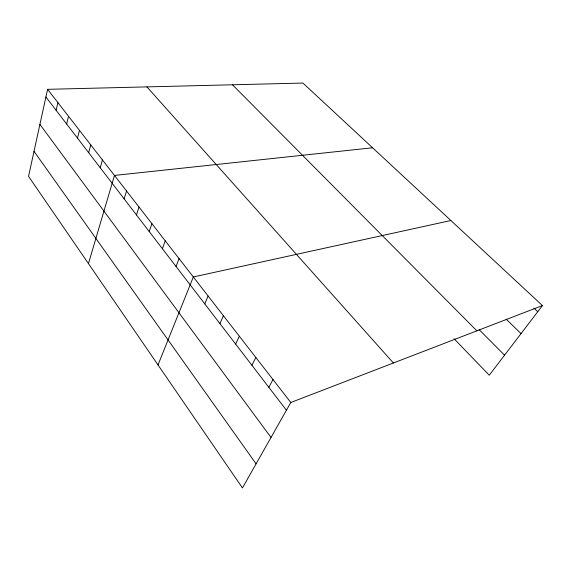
<?xml version="1.0" encoding="UTF-8"?>
<svg xmlns="http://www.w3.org/2000/svg" width="571" height="571" viewBox="0 0 571 571"><rect width="100%" height="100%" fill="white"/><g stroke="black" fill="none" stroke-linecap="round" stroke-linejoin="round"><path stroke-width="0.86" d="M47.593 89.326L28.55 176.346L242.447 487.941L290.81 402.498L542.45 305.578L302.93 83.059L47.593 89.326L290.81 402.498M56.122 110.31L57.899 102.587M66.643 124.007L68.513 116.263M77.492 138.139L79.462 130.359M88.683 152.707L90.76 144.913M100.232 167.753L102.43 159.93M88.455 263.616L114.471 175.44L372.585 147.768M124.114 198.851L126.548 190.992M136.462 214.924L139.024 207.052M149.217 231.533L151.915 223.654M162.4 248.706L165.247 240.819M176.039 266.464L179.044 258.577M158.01 364.94L193.319 276.964L450.89 220.52M204.775 303.886L208.108 296.014M219.921 323.614L223.439 315.756M235.63 344.063L239.342 336.226M251.925 365.29L255.851 357.482M268.848 387.324L272.988 379.558M542.45 305.578L489.268 375.204L454.045 338.731M533.885 308.083L537.761 311.716M506.084 319.096L521.038 333.614M479.19 329.703L504.571 355.176M232.483 84.786L476.871 330.837M146.918 86.885L393.398 362.985M45.916 97.013L286.435 410.228M39.92 124.407L271.018 437.465M34.024 151.351L256.094 463.838"/></g></svg>
